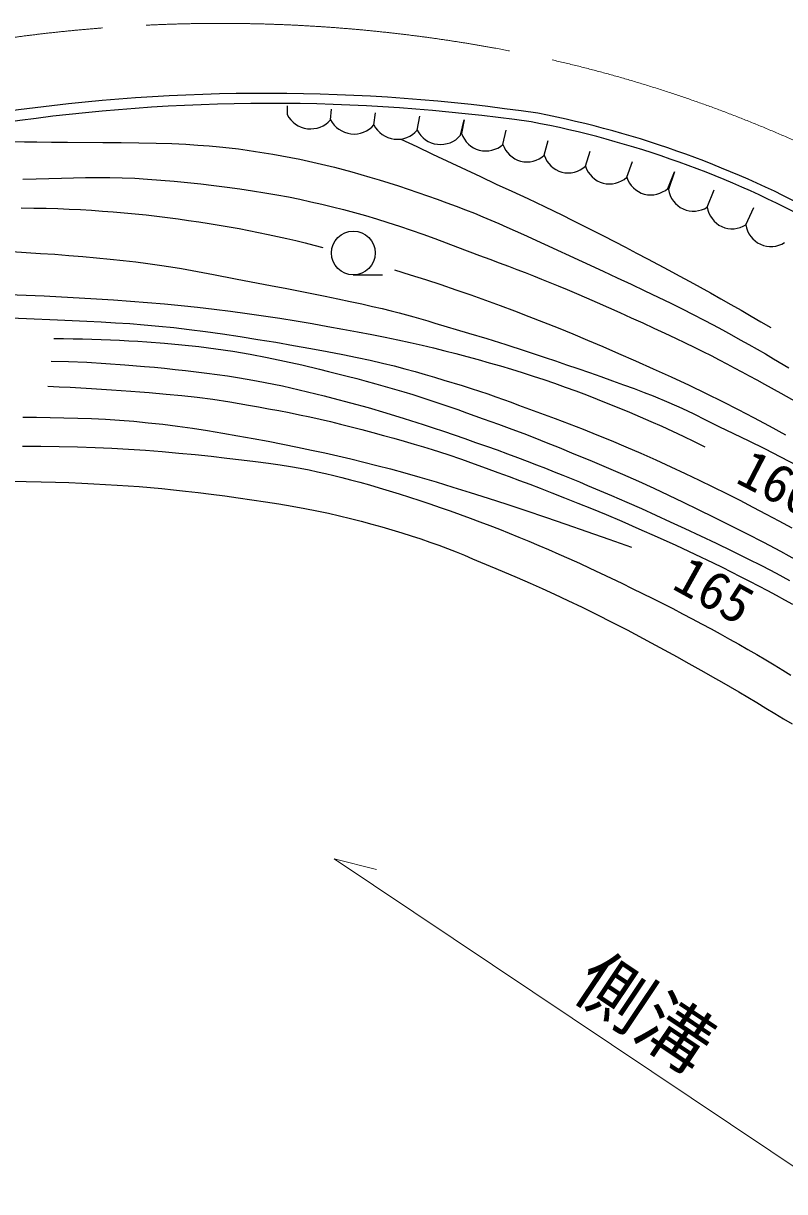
# Model space of a CAD drawing. Units: millimetres, scale not verified. Extents: x 40000 to 680000, y 20000 to 380000.
# Drawn here: x 478574 to 504697, y 242502 to 282596 of the extents above; entities that cross this region are included whole.
import ezdxf
from ezdxf.enums import TextEntityAlignment as Align

# ---------------------------------------------------------------- set-up
doc = ezdxf.new("R2010")
doc.units = ezdxf.units.MM
doc.header["$LTSCALE"] = 1000
doc.linetypes.add('CHAIN', pattern=[18.5, 12, -1.5, 3.5, -1.5])
for name, color, linetype, lineweight in [('M-BGD', 7, 'Continuous', 25), ('M-BMK', 2, 'CHAIN', 13), ('M-STR-HTXT', 7, 'Continuous', 13)]:
    doc.layers.add(name, color=color, linetype=linetype, lineweight=lineweight)
doc.styles.add('ＭＳ ゴシック', font='')
doc.styles.get('ＭＳ ゴシック').set_extended_font_data('MS Gothic')

msp = doc.modelspace()

# ---------------------------------------------------------------- linework, layer by layer
at = {"layer": 'M-BGD'}
for p, q in [((487623, 279768), (487623, 279466)), ((489116, 279289), (489142, 279647)), ((490605, 279111), (490661, 279526)), ((492090, 278933), (492179, 279405)), ((493572, 278753), (493698, 279284)), ((493698, 279284), (493614, 278820)), ((495031, 278444), (495142, 278927)), ((496447, 278067), (496585, 278570)), ((497862, 277690), (498028, 278213)), ((499276, 277312), (499472, 277856)), ((500689, 276934), (500915, 277499)), ((500915, 277499), (500714, 276895)), ((502042, 276290), (502277, 276885)), ((503370, 275683), (503640, 276271)), ((489895, 273967), (490895, 273967))]:
    msp.add_line(p, q, dxfattribs=at)
for points in [[(477955, 278554), (478613, 278535), (479037, 278527), (479534, 278521), (480089, 278517), (481303, 278509), (481927, 278503), (482541, 278495), (483126, 278484), (483666, 278468), (484145, 278447), (484566, 278421), (484952, 278392), (485307, 278361), (485638, 278326), (485951, 278288), (486251, 278247), (486544, 278203), (486837, 278155), (487134, 278104), (487443, 278049), (487755, 277992), (488061, 277931), (488362, 277868), (488660, 277801), (488956, 277731), (489252, 277657), (489549, 277579), (489850, 277498), (490155, 277412), (490466, 277321), (490785, 277226), (491111, 277125), (491441, 277019), (491774, 276910), (492109, 276796), (492443, 276680), (492776, 276562), (493105, 276441), (493429, 276320), (493747, 276199), (494050, 276079), (494339, 275961), (494617, 275844), (494891, 275726), (495165, 275604), (495445, 275478), (495737, 275345), (498470, 274088), (498949, 273866), (499429, 273641), (499900, 273418), (500356, 273200), (500787, 272991), (501186, 272793), (501555, 272606), (501907, 272425), (502243, 272248), (502565, 272075), (502874, 271905), (503174, 271739), (503466, 271574), (503753, 271412), (504035, 271250), (504315, 271088), (504842, 270778)], [(491522, 278626), (492072, 278364), (492617, 278107), (494257, 277336), (494802, 277082), (495338, 276835), (495884, 276582), (496456, 276312), (497075, 276010), (497407, 275844), (497754, 275670), (498113, 275488), (498482, 275299), (498857, 275106), (499236, 274910), (499614, 274712), (499991, 274514), (500362, 274317), (500724, 274123), (501081, 273929), (501438, 273735), (501795, 273539), (502150, 273342), (502503, 273144), (502853, 272946), (503200, 272748), (503544, 272551), (503883, 272354), (504218, 272158)], [(478552, 277243), (479009, 277257), (479878, 277285), (480297, 277296), (480711, 277304), (481124, 277308), (481539, 277305), (481962, 277296), (482395, 277278), (482838, 277252), (483289, 277220), (483744, 277182), (484201, 277138), (484659, 277090), (485113, 277036), (485563, 276978), (486006, 276916), (486440, 276851), (486861, 276783), (487270, 276712), (487668, 276637), (488056, 276559), (488437, 276476), (488814, 276390), (489187, 276299), (489560, 276203), (489934, 276102), (490311, 275997), (490693, 275885), (491084, 275766), (491481, 275636), (491883, 275500), (492286, 275357), (492688, 275211), (493085, 275064), (493475, 274917), (494223, 274634), (494575, 274502), (494906, 274378), (495217, 274261), (495512, 274149), (495796, 274040), (496075, 273932), (496352, 273822), (496634, 273708), (496925, 273588), (497231, 273461), (497555, 273323), (497902, 273173), (498268, 273013), (498649, 272845), (499040, 272670), (499434, 272493), (499827, 272314), (500213, 272136), (500588, 271961), (500946, 271793), (501282, 271632), (501595, 271480), (501891, 271334), (502174, 271192), (502445, 271053), (502708, 270915), (502967, 270779), (503223, 270642), (503481, 270503), (503742, 270360), (504011, 270213), (504562, 269907), (505118, 269592)], [(478500, 276264), (478937, 276259), (479355, 276250), (479759, 276238), (480151, 276222), (480533, 276202), (480910, 276180), (481284, 276154), (481658, 276125), (482035, 276094), (482413, 276059), (482786, 276021), (483156, 275979), (483523, 275933), (483885, 275885), (484243, 275834), (484598, 275781), (484948, 275726), (485295, 275669), (485637, 275610), (485976, 275550), (486311, 275487), (486642, 275422), (486969, 275355), (487293, 275286), (487612, 275214), (487927, 275141), (488239, 275065), (488546, 274988), (488850, 274909)], [(478181, 274761), (478672, 274733), (479163, 274703), (479652, 274669), (480137, 274633), (480615, 274594), (481086, 274553), (481547, 274508), (481997, 274461), (482432, 274411), (482849, 274358), (483248, 274302), (483631, 274242), (484004, 274180), (484370, 274115), (484734, 274047), (485100, 273977), (485856, 273832), (487109, 273593), (487560, 273506), (488018, 273416), (488476, 273324), (488929, 273232), (489370, 273141), (489793, 273052), (490191, 272965), (490558, 272883), (490889, 272805), (491190, 272732), (491466, 272661), (491723, 272593), (491968, 272525), (492209, 272457), (492450, 272386), (492699, 272312), (493850, 271969), (494477, 271777), (495125, 271574), (495793, 271358), (496479, 271131), (496837, 271010), (497213, 270882), (497602, 270748), (497997, 270611), (498393, 270472), (498785, 270333), (499165, 270196), (499530, 270062), (499872, 269933), (500186, 269810), (500723, 269588), (501172, 269386), (501578, 269191), (501986, 268988), (502441, 268764), (502945, 268521), (503467, 268269), (504005, 268004), (504559, 267723), (505127, 267421)], [(491311, 274137), (491847, 273970), (492376, 273802), (492900, 273631), (493417, 273456), (493931, 273279), (494436, 273099), (494934, 272917), (495428, 272731), (495924, 272540), (496426, 272343), (496929, 272141), (497429, 271937), (497935, 271725), (498456, 271503), (498999, 271267), (499578, 271012), (500186, 270741), (500806, 270461), (501419, 270177), (502009, 269894), (502565, 269619), (503099, 269346), (503626, 269069), (504162, 268781), (504723, 268475)], [(478048, 273291), (478672, 273268), (479284, 273241), (479887, 273212), (480485, 273180), (481079, 273144), (481669, 273105), (482254, 273063), (482835, 273017), (483412, 272967), (483984, 272912), (484553, 272853), (485117, 272789), (485681, 272719), (486248, 272643), (486815, 272561), (487378, 272474), (487935, 272384), (488484, 272292), (489020, 272198), (489541, 272103), (490045, 272009), (490529, 271916), (490989, 271824), (491428, 271733), (491849, 271642), (492255, 271550), (492650, 271457), (493036, 271362), (493417, 271264), (493795, 271163), (494175, 271059), (494558, 270951), (494942, 270839), (495320, 270725), (495694, 270609), (496064, 270490), (496432, 270368), (496798, 270243), (497163, 270113), (497529, 269980), (497896, 269843), (498264, 269701), (498634, 269555), (499003, 269405), (499372, 269251), (499741, 269094), (500110, 268932), (500479, 268767), (500848, 268597), (501218, 268423), (501589, 268246), (501961, 268063)], [(478136, 272491), (478683, 272469), (479745, 272424), (480254, 272401), (480752, 272378), (481244, 272352), (481732, 272323), (482222, 272290), (482716, 272252), (483218, 272207), (483733, 272154), (484264, 272093), (484821, 272021), (485405, 271939), (486008, 271849), (486621, 271751), (487235, 271649), (487842, 271544), (488434, 271437), (489001, 271331), (489534, 271228), (490026, 271129), (490478, 271032), (490900, 270935), (491295, 270838), (491667, 270741), (492020, 270644), (492357, 270547), (492683, 270450), (493001, 270354), (493629, 270162), (493937, 270066), (494230, 269971), (494512, 269876), (494785, 269781), (495049, 269687), (495308, 269592), (495563, 269498), (496068, 269310), (496822, 269031), (497305, 268850), (497780, 268668), (498257, 268479), (498745, 268280), (499248, 268066), (499761, 267842), (500276, 267611), (500786, 267378), (501282, 267146), (501762, 266918), (502233, 266689), (502697, 266459), (503155, 266227), (503611, 265992), (504061, 265757), (504503, 265522), (504943, 265284)], [(479617, 271778), (479949, 271775), (480278, 271771), (480604, 271765), (480927, 271756), (481246, 271746), (481564, 271734), (481878, 271719), (482191, 271703), (482501, 271685), (482809, 271664), (483415, 271617), (484007, 271564), (484591, 271501), (485174, 271428), (485762, 271342), (486352, 271242), (486939, 271130), (487529, 271006), (488126, 270872), (488736, 270728), (489048, 270652), (489366, 270572), (489688, 270490), (490013, 270404), (490339, 270317), (490665, 270227), (490989, 270136), (491311, 270043), (491627, 269949), (491938, 269855), (492247, 269758), (492557, 269657), (492867, 269553), (493175, 269447), (493480, 269341), (493778, 269235), (494069, 269130), (494352, 269028), (494881, 268836), (495341, 268667), (495744, 268517), (496123, 268370), (496517, 268214), (496960, 268035), (497466, 267828), (498010, 267602), (498574, 267365), (499138, 267122), (499684, 266881), (500205, 266644), (500712, 266408), (501217, 266167), (501731, 265917), (502263, 265654), (502818, 265377), (503388, 265088), (503968, 264789), (504552, 264481), (505132, 264167)], [(479525, 271002), (480128, 270988), (480754, 270963), (481399, 270928), (482058, 270882), (482727, 270825), (483070, 270793), (483421, 270758), (483780, 270720), (484142, 270680), (484506, 270637), (484869, 270591), (485227, 270544), (485579, 270494), (485922, 270442), (486252, 270389), (486569, 270333), (486875, 270276), (487173, 270216), (487464, 270154), (487750, 270090), (488034, 270024), (488319, 269955), (488605, 269884), (488897, 269810), (489195, 269734), (489797, 269574), (490400, 269407), (491012, 269228), (491641, 269037), (492293, 268829), (492634, 268717), (492988, 268599), (493351, 268475), (493720, 268347), (494091, 268217), (494461, 268085), (494827, 267954), (495185, 267823), (495531, 267695), (495863, 267571), (496181, 267450), (496490, 267329), (496791, 267210), (497086, 267092), (497373, 266974), (497656, 266857), (497935, 266740), (498210, 266624), (498482, 266508), (498753, 266393), (499279, 266165), (499783, 265942), (500276, 265719), (500770, 265492), (501276, 265256), (501804, 265008), (502344, 264752), (502886, 264491), (503416, 264230), (503924, 263973), (504403, 263723), (504861, 263476)], [(479408, 270145), (479800, 270125), (480180, 270106), (480549, 270086), (480908, 270066), (481257, 270045), (481597, 270024), (481930, 270001), (482256, 269977), (482576, 269952), (482891, 269926), (483479, 269874), (484016, 269822), (484536, 269763), (485071, 269693), (485657, 269604), (485974, 269552), (486303, 269496), (486641, 269436), (486986, 269372), (487337, 269306), (487692, 269236), (488048, 269163), (488405, 269087), (488759, 269009), (489109, 268928), (489462, 268843), (489825, 268752), (490193, 268656), (490563, 268558), (490930, 268457), (491292, 268356), (491644, 268255), (491982, 268157), (492303, 268062), (492602, 267972), (493139, 267801), (493613, 267639), (494045, 267483), (494453, 267331), (494858, 267181), (495246, 267040), (495602, 266909), (495949, 266779), (496310, 266640), (496709, 266485), (497143, 266314), (497595, 266135), (498071, 265944), (498575, 265736), (499111, 265507), (499693, 265253), (500317, 264976), (500964, 264684), (501612, 264384), (502241, 264083), (502549, 263931), (502862, 263774), (503176, 263613), (503490, 263451), (503801, 263289), (504106, 263127), (504404, 262969), (504691, 262814), (504965, 262665)], [(478558, 269080), (479028, 269076), (479497, 269071), (479968, 269062), (480441, 269049), (480916, 269031), (481394, 269007), (481876, 268976), (482363, 268938), (482854, 268891), (483354, 268835), (483862, 268771), (484376, 268698), (484895, 268620), (485416, 268535), (485937, 268445), (486455, 268351), (486970, 268253), (487478, 268154), (487977, 268052), (488458, 267952), (488920, 267853), (489369, 267753), (489812, 267650), (490256, 267542), (490708, 267427), (491175, 267303), (491663, 267168), (492181, 267020), (492734, 266857), (493314, 266681), (493911, 266495), (494526, 266300), (495160, 266094), (495814, 265878), (496490, 265650), (497189, 265411), (497913, 265160), (498663, 264897), (499440, 264621)], [(478542, 268091), (479173, 268086), (479805, 268076), (480427, 268062), (481033, 268042), (481614, 268017), (482185, 267985), (482761, 267945), (483338, 267900), (483910, 267850), (484473, 267796), (485023, 267739), (485553, 267679), (486059, 267619), (486536, 267558), (486980, 267499), (487382, 267441), (487745, 267384), (488075, 267327), (488380, 267269), (488668, 267209), (488946, 267146), (489223, 267079), (489505, 267007), (489800, 266929), (490116, 266845), (490449, 266754), (490786, 266657), (491129, 266554), (491475, 266447), (491823, 266336), (492173, 266221), (492522, 266104), (492871, 265984), (493218, 265862), (493561, 265740), (493901, 265616), (494239, 265490), (494575, 265362), (494910, 265232), (495245, 265098), (495581, 264962), (495918, 264823), (496257, 264680), (496599, 264534), (496945, 264383), (497297, 264227), (497654, 264065), (498015, 263899), (498378, 263729), (498743, 263557), (499106, 263382), (499467, 263206), (499825, 263030), (500176, 262855), (500520, 262681), (500858, 262509), (501191, 262336), (501521, 262164), (501847, 261990), (502170, 261817), (502490, 261642), (502807, 261466), (503121, 261290), (503433, 261112), (503744, 260933), (504047, 260754), (504342, 260578), (504630, 260402), (504915, 260226)], [(478151, 266889), (478672, 266878), (479181, 266865), (479672, 266850), (480137, 266834), (480576, 266815), (480994, 266796), (481396, 266775), (481787, 266752), (482170, 266726), (482551, 266698), (482934, 266665), (483323, 266629), (483724, 266588), (484140, 266542), (484574, 266492), (485023, 266437), (485483, 266377), (485950, 266314), (486418, 266247), (486885, 266176), (487344, 266103), (487793, 266027), (488227, 265948), (488642, 265867), (489040, 265782), (489427, 265694), (489804, 265603), (490171, 265508), (490529, 265411), (490879, 265312), (491221, 265210), (491557, 265108), (491885, 265004), (492208, 264900), (492524, 264793), (492833, 264683), (493133, 264570), (493426, 264455), (493712, 264340), (493991, 264224), (494264, 264109), (494791, 263884), (495524, 263576), (495960, 263387), (496379, 263200), (496805, 263004), (497261, 262789), (497747, 262555), (498247, 262309), (498762, 262050), (499292, 261778), (499840, 261489), (500122, 261338), (500412, 261181), (500708, 261020), (501008, 260855), (501311, 260686), (501616, 260515), (501921, 260343), (502225, 260170), (502527, 259998), (502824, 259826), (503124, 259651), (503430, 259470), (503741, 259286), (504052, 259099), (504360, 258913), (504662, 258730), (504954, 258552)]]:
    msp.add_lwpolyline(points, dxfattribs=at)
msp.add_circle((489895, 274717), 750, dxfattribs=at)
for centre, radius, start, end in [((486912, 216394), 63800, 81.60001, 98.18145), ((487062, 216464), 63385, 81.89721, 98.32075), ((488430, 279883), 908, 207.3356, 319.1795), ((489742, 246206), 33930, 61.1694, 78.9735), ((489920, 279700), 903, 207.0393, 319.3241), ((491407, 279518), 900, 206.893, 319.3725), ((489757, 246287), 33515, 61.2321, 79.2715), ((492891, 279338), 898, 206.8495, 319.3551), ((494444, 279089), 873, 197.9556, 312.3025), ((495860, 278711), 871, 197.852, 312.3439), ((497276, 278333), 870, 197.7997, 312.3434), ((498691, 277955), 870, 197.7916, 312.3076), ((500105, 277578), 870, 197.8211, 312.2418), ((501572, 277018), 867, 188.1389, 302.8463), ((502900, 276411), 866, 188.0139, 302.878), ((504227, 275803), 866, 187.9582, 302.8436)]:
    msp.add_arc(centre, radius, start, end, dxfattribs=at)
at = {"layer": 'M-BMK'}
for centre, radius, start, end in [((485340, 230003), 52592, 79.7076, 98.1145), ((486593, 237090), 45396, 61.9629, 79.6653)]:
    msp.add_arc(centre, radius, start, end, dxfattribs=at)
at = {"layer": 'M-STR-HTXT'}
for p, q in [((515695, 236201), (489234, 253918)), ((489234, 253918), (490691, 253560))]:
    msp.add_line(p, q, dxfattribs=at)

# ---------------------------------------------------------------- texts
at = {"layer": 'M-BGD', "style": 'ＭＳ ゴシック'}
for s, rotation, p in [('160', 332.592, (503981, 265886)), ('165', 330.945, (501769, 262220))]:
    msp.add_text(s, height=1320, rotation=rotation, dxfattribs=at).set_placement(p, align=Align.BOTTOM_CENTER)
at = {"layer": 'M-STR-HTXT', "style": 'ＭＳ ゴシック'}
msp.add_text('側溝', height=1833, rotation=326.195, dxfattribs=at).set_placement((499104, 247430), align=Align.BOTTOM_CENTER)

doc.saveas('drawing.dxf')
